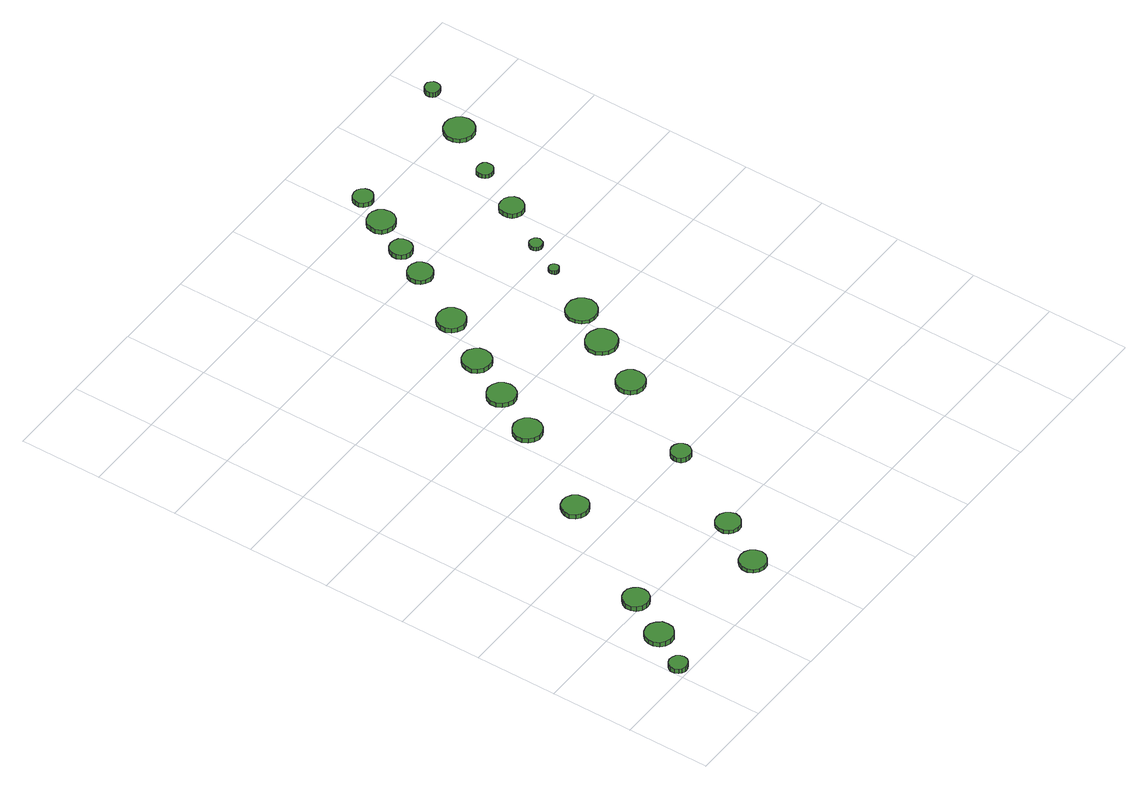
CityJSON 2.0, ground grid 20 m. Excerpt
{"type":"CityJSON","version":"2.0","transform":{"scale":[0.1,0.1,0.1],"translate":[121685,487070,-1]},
"CityObjects":{
"tree1":{"type":"SolitaryVegetationObject","attributes":{"function":"something"},"geometry":[{"type":"MultiSurface","lod":"1","boundaries":[[[0,1,2,3,4,5,6,7,8,9,10,11,12,13,14]],[[15,16,17,18,19,20,21,22,23,24,25,26,27,28,29]],[[0,29,28,1]],[[1,28,27,2]],[[2,27,26,3]],[[3,26,25,4]],[[4,25,24,5]],[[5,24,23,6]],[[6,23,22,7]],[[7,22,21,8]],[[8,21,20,9]],[[9,20,19,10]],[[10,19,18,11]],[[11,18,17,12]],[[12,17,16,13]],[[13,16,15,14]],[[14,15,29,0]]]}]},
"tree2":{"type":"SolitaryVegetationObject","attributes":{"function":"something"},"geometry":[{"type":"MultiSurface","lod":"1","boundaries":[[[30,31,32,33,34,35,36,37,38,39,40,41,42,43,44]],[[45,46,47,48,49,50,51,52,53,54,55,56,57,58,59]],[[30,59,58,31]],[[31,58,57,32]],[[32,57,56,33]],[[33,56,55,34]],[[34,55,54,35]],[[35,54,53,36]],[[36,53,52,37]],[[37,52,51,38]],[[38,51,50,39]],[[39,50,49,40]],[[40,49,48,41]],[[41,48,47,42]],[[42,47,46,43]],[[43,46,45,44]],[[44,45,59,30]]]}]},
"tree3":{"type":"SolitaryVegetationObject","attributes":{"function":"something"},"geometry":[{"type":"MultiSurface","lod":"1","boundaries":[[[60,61,62,63,64,65,66,67,68,69,70,71,72,73,74]],[[75,76,77,78,79,80,81,82,83,84,85,86,87,88,89]],[[60,89,88,61]],[[61,88,87,62]],[[62,87,86,63]],[[63,86,85,64]],[[64,85,84,65]],[[65,84,83,66]],[[66,83,82,67]],[[67,82,81,68]],[[68,81,80,69]],[[69,80,79,70]],[[70,79,78,71]],[[71,78,77,72]],[[72,77,76,73]],[[73,76,75,74]],[[74,75,89,60]]]}]},
"tree4":{"type":"SolitaryVegetationObject","attributes":{"function":"something"},"geometry":[{"type":"MultiSurface","lod":"1","boundaries":[[[90,91,92,93,94,95,96,97,98,99,100,101,102,103,104]],[[105,106,107,108,109,110,111,112,113,114,115,116,117,118,119]],[[90,119,118,91]],[[91,118,117,92]],[[92,117,116,93]],[[93,116,115,94]],[[94,115,114,95]],[[95,114,113,96]],[[96,113,112,97]],[[97,112,111,98]],[[98,111,110,99]],[[99,110,109,100]],[[100,109,108,101]],[[101,108,107,102]],[[102,107,106,103]],[[103,106,105,104]],[[104,105,119,90]]]}]},
"tree5":{"type":"SolitaryVegetationObject","attributes":{"function":"something"},"geometry":[{"type":"MultiSurface","lod":"1","boundaries":[[[120,121,122,123,124,125,126,127,128,129,130,131,132,133,134]],[[135,136,137,138,139,140,141,142,143,144,145,146,147,148,149]],[[120,149,148,121]],[[121,148,147,122]],[[122,147,146,123]],[[123,146,145,124]],[[124,145,144,125]],[[125,144,143,126]],[[126,143,142,127]],[[127,142,141,128]],[[128,141,140,129]],[[129,140,139,130]],[[130,139,138,131]],[[131,138,137,132]],[[132,137,136,133]],[[133,136,135,134]],[[134,135,149,120]]]}]},
"tree6":{"type":"SolitaryVegetationObject","attributes":{"function":"something"},"geometry":[{"type":"MultiSurface","lod":"1","boundaries":[[[150,151,152,153,154,155,156,157,158,159,160,161,162,163,164]],[[165,166,167,168,169,170,171,172,173,174,175,176,177,178,179]],[[150,179,178,151]],[[151,178,177,152]],[[152,177,176,153]],[[153,176,175,154]],[[154,175,174,155]],[[155,174,173,156]],[[156,173,172,157]],[[157,172,171,158]],[[158,171,170,159]],[[159,170,169,160]],[[160,169,168,161]],[[161,168,167,162]],[[162,167,166,163]],[[163,166,165,164]],[[164,165,179,150]]]}]},
"tree7":{"type":"SolitaryVegetationObject","attributes":{"function":"something"},"geometry":[{"type":"MultiSurface","lod":"1","boundaries":[[[180,181,182,183,184,185,186,187,188,189,190,191,192,193,194]],[[195,196,197,198,199,200,201,202,203,204,205,206,207,208,209]],[[180,209,208,181]],[[181,208,207,182]],[[182,207,206,183]],[[183,206,205,184]],[[184,205,204,185]],[[185,204,203,186]],[[186,203,202,187]],[[187,202,201,188]],[[188,201,200,189]],[[189,200,199,190]],[[190,199,198,191]],[[191,198,197,192]],[[192,197,196,193]],[[193,196,195,194]],[[194,195,209,180]]]}]},
"tree8":{"type":"SolitaryVegetationObject","attributes":{"function":"something"},"geometry":[{"type":"MultiSurface","lod":"1","boundaries":[[[210,211,212,213,214,215,216,217,218,219,220,221,222,223,224]],[[225,226,227,228,229,230,231,232,233,234,235,236,237,238,239]],[[210,239,238,211]],[[211,238,237,212]],[[212,237,236,213]],[[213,236,235,214]],[[214,235,234,215]],[[215,234,233,216]],[[216,233,232,217]],[[217,232,231,218]],[[218,231,230,219]],[[219,230,229,220]],[[220,229,228,221]],[[221,228,227,222]],[[222,227,226,223]],[[223,226,225,224]],[[224,225,239,210]]]}]},
"tree9":{"type":"SolitaryVegetationObject","attributes":{"function":"something"},"geometry":[{"type":"MultiSurface","lod":"1","boundaries":[[[240,241,242,243,244,245,246,247,248,249,250,251,252,253,254]],[[255,256,257,258,259,260,261,262,263,264,265,266,267,268,269]],[[240,269,268,241]],[[241,268,267,242]],[[242,267,266,243]],[[243,266,265,244]],[[244,265,264,245]],[[245,264,263,246]],[[246,263,262,247]],[[247,262,261,248]],[[248,261,260,249]],[[249,260,259,250]],[[250,259,258,251]],[[251,258,257,252]],[[252,257,256,253]],[[253,256,255,254]],[[254,255,269,240]]]}]},
"tree10":{"type":"SolitaryVegetationObject","attributes":{"function":"something"},"geometry":[{"type":"MultiSurface","lod":"1","boundaries":[[[270,271,272,273,274,275,276,277,278,279,280,281,282,283,284]],[[285,286,287,288,289,290,291,292,293,294,295,296,297,298,299]],[[270,299,298,271]],[[271,298,297,272]],[[272,297,296,273]],[[273,296,295,274]],[[274,295,294,275]],[[275,294,293,276]],[[276,293,292,277]],[[277,292,291,278]],[[278,291,290,279]],[[279,290,289,280]],[[280,289,288,281]],[[281,288,287,282]],[[282,287,286,283]],[[283,286,285,284]],[[284,285,299,270]]]}]},
"tree11":{"type":"SolitaryVegetationObject","attributes":{"function":"something"},"geometry":[{"type":"MultiSurface","lod":"1","boundaries":[[[300,301,302,303,304,305,306,307,308,309,310,311,312,313,314]],[[315,316,317,318,319,320,321,322,323,324,325,326,327,328,329]],[[300,329,328,301]],[[301,328,327,302]],[[302,327,326,303]],[[303,326,325,304]],[[304,325,324,305]],[[305,324,323,306]],[[306,323,322,307]],[[307,322,321,308]],[[308,321,320,309]],[[309,320,319,310]],[[310,319,318,311]],[[311,318,317,312]],[[312,317,316,313]],[[313,316,315,314]],[[314,315,329,300]]]}]},
"tree12":{"type":"SolitaryVegetationObject","attributes":{"function":"something"},"geometry":[{"type":"MultiSurface","lod":"1","boundaries":[[[330,331,332,333,334,335,336,337,338,339,340,341,342,343,344]],[[345,346,347,348,349,350,351,352,353,354,355,356,357,358,359]],[[330,359,358,331]],[[331,358,357,332]],[[332,357,356,333]],[[333,356,355,334]],[[334,355,354,335]],[[335,354,353,336]],[[336,353,352,337]],[[337,352,351,338]],[[338,351,350,339]],[[339,350,349,340]],[[340,349,348,341]],[[341,348,347,342]],[[342,347,346,343]],[[343,346,345,344]],[[344,345,359,330]]]}]},
"tree13":{"type":"SolitaryVegetationObject","attributes":{"function":"something"},"geometry":[{"type":"MultiSurface","lod":"1","boundaries":[[[360,361,362,363,364,365,366,367,368,369,370,371,372,373,374]],[[375,376,377,378,379,380,381,382,383,384,385,386,387,388,389]],[[360,389,388,361]],[[361,388,387,362]],[[362,387,386,363]],[[363,386,385,364]],[[364,385,384,365]],[[365,384,383,366]],[[366,383,382,367]],[[367,382,381,368]],[[368,381,380,369]],[[369,380,379,370]],[[370,379,378,371]],[[371,378,377,372]],[[372,377,376,373]],[[373,376,375,374]],[[374,375,389,360]]]}]},
"tree14":{"type":"SolitaryVegetationObject","attributes":{"function":"something"},"geometry":[{"type":"MultiSurface","lod":"1","boundaries":[[[390,391,392,393,394,395,396,397,398,399,400,401,402,403,404]],[[405,406,407,408,409,410,411,412,413,414,415,416,417,418,419]],[[390,419,418,391]],[[391,418,417,392]],[[392,417,416,393]],[[393,416,415,394]],[[394,415,414,395]],[[395,414,413,396]],[[396,413,412,397]],[[397,412,411,398]],[[398,411,410,399]],[[399,410,409,400]],[[400,409,408,401]],[[401,408,407,402]],[[402,407,406,403]],[[403,406,405,404]],[[404,405,419,390]]]}]},
"tree15":{"type":"SolitaryVegetationObject","attributes":{"function":"something"},"geometry":[{"type":"MultiSurface","lod":"1","boundaries":[[[420,421,422,423,424,425,426,427,428,429,430,431,432,433,434]],[[435,436,437,438,439,440,441,442,443,444,445,446,447,448,449]],[[420,449,448,421]],[[421,448,447,422]],[[422,447,446,423]],[[423,446,445,424]],[[424,445,444,425]],[[425,444,443,426]],[[426,443,442,427]],[[427,442,441,428]],[[428,441,440,429]],[[429,440,439,430]],[[430,439,438,431]],[[431,438,437,432]],[[432,437,436,433]],[[433,436,435,434]],[[434,435,449,420]]]}]},
"tree16":{"type":"SolitaryVegetationObject","attributes":{"function":"something"},"geometry":[{"type":"MultiSurface","lod":"1","boundaries":[[[450,451,452,453,454,455,456,457,458,459,460,461,462,463,464]],[[465,466,467,468,469,470,471,472,473,474,475,476,477,478,479]],[[450,479,478,451]],[[451,478,477,452]],[[452,477,476,453]],[[453,476,475,454]],[[454,475,474,455]],[[455,474,473,456]],[[456,473,472,457]],[[457,472,471,458]],[[458,471,470,459]],[[459,470,469,460]],[[460,469,468,461]],[[461,468,467,462]],[[462,467,466,463]],[[463,466,465,464]],[[464,465,479,450]]]}]},
"tree17":{"type":"SolitaryVegetationObject","attributes":{"function":"something"},"geometry":[{"type":"MultiSurface","lod":"1","boundaries":[[[480,481,482,483,484,485,486,487,488,489,490,491,492,493,494]],[[495,496,497,498,499,500,501,502,503,504,505,506,507,508,509]],[[480,509,508,481]],[[481,508,507,482]],[[482,507,506,483]],[[483,506,505,484]],[[484,505,504,485]],[[485,504,503,486]],[[486,503,502,487]],[[487,502,501,488]],[[488,501,500,489]],[[489,500,499,490]],[[490,499,498,491]],[[491,498,497,492]],[[492,497,496,493]],[[493,496,495,494]],[[494,495,509,480]]]}]},
"tree18":{"type":"SolitaryVegetationObject","attributes":{"function":"something"},"geometry":[{"type":"MultiSurface","lod":"1","boundaries":[[[510,511,512,513,514,515,516,517,518,519,520,521,522,523,524]],[[525,526,527,528,529,530,531,532,533,534,535,536,537,538,539]],[[510,539,538,511]],[[511,538,537,512]],[[512,537,536,513]],[[513,536,535,514]],[[514,535,534,515]],[[515,534,533,516]],[[516,533,532,517]],[[517,532,531,518]],[[518,531,530,519]],[[519,530,529,520]],[[520,529,528,521]],[[521,528,527,522]],[[522,527,526,523]],[[523,526,525,524]],[[524,525,539,510]]]}]},
"tree19":{"type":"SolitaryVegetationObject","attributes":{"function":"something"},"geometry":[{"type":"MultiSurface","lod":"1","boundaries":[[[540,541,542,543,544,545,546,547,548,549,550,551,552,553,554]],[[555,556,557,558,559,560,561,562,563,564,565,566,567,568,569]],[[540,569,568,541]],[[541,568,567,542]],[[542,567,566,543]],[[543,566,565,544]],[[544,565,564,545]],[[545,564,563,546]],[[546,563,562,547]],[[547,562,561,548]],[[548,561,560,549]],[[549,560,559,550]],[[550,559,558,551]],[[551,558,557,552]],[[552,557,556,553]],[[553,556,555,554]],[[554,555,569,540]]]}]},
"tree20":{"type":"SolitaryVegetationObject","attributes":{"function":"something"},"geometry":[{"type":"MultiSurface","lod":"1","boundaries":[[[570,571,572,573,574,575,576,577,578,579,580,581,582,583,584]],[[585,586,587,588,589,590,591,592,593,594,595,596,597,598,599]],[[570,599,598,571]],[[571,598,597,572]],[[572,597,596,573]],[[573,596,595,574]],[[574,595,594,575]],[[575,594,593,576]],[[576,593,592,577]],[[577,592,591,578]],[[578,591,590,579]],[[579,590,589,580]],[[580,589,588,581]],[[581,588,587,582]],[[582,587,586,583]],[[583,586,585,584]],[[584,585,599,570]]]}]},
"tree21":{"type":"SolitaryVegetationObject","attributes":{"function":"something"},"geometry":[{"type":"MultiSurface","lod":"1","boundaries":[[[600,601,602,603,604,605,606,607,608,609,610,611,612,613,614]],[[615,616,617,618,619,620,621,622,623,624,625,626,627,628,629]],[[600,629,628,601]],[[601,628,627,602]],[[602,627,626,603]],[[603,626,625,604]],[[604,625,624,605]],[[605,624,623,606]],[[606,623,622,607]],[[607,622,621,608]],[[608,621,620,609]],[[609,620,619,610]],[[610,619,618,611]],[[611,618,617,612]],[[612,617,616,613]],[[613,616,615,614]],[[614,615,629,600]]]}]},
"tree22":{"type":"SolitaryVegetationObject","attributes":{"function":"something"},"geometry":[{"type":"MultiSurface","lod":"1","boundaries":[[[630,631,632,633,634,635,636,637,638,639,640,641,642,643,644]],[[645,646,647,648,649,650,651,652,653,654,655,656,657,658,659]],[[630,659,658,631]],[[631,658,657,632]],[[632,657,656,633]],[[633,656,655,634]],[[634,655,654,635]],[[635,654,653,636]],[[636,653,652,637]],[[637,652,651,638]],[[638,651,650,639]],[[639,650,649,640]],[[640,649,648,641]],[[641,648,647,642]],[[642,647,646,643]],[[643,646,645,644]],[[644,645,659,630]]]}]},
"tree23":{"type":"SolitaryVegetationObject","attributes":{"function":"something"},"geometry":[{"type":"MultiSurface","lod":"1","boundaries":[[[660,661,662,663,664,665,666,667,668,669,670,671,672,673,674]],[[675,676,677,678,679,680,681,682,683,684,685,686,687,688,689]],[[660,689,688,661]],[[661,688,687,662]],[[662,687,686,663]],[[663,686,685,664]],[[664,685,684,665]],[[665,684,683,666]],[[666,683,682,667]],[[667,682,681,668]],[[668,681,680,669]],[[669,680,679,670]],[[670,679,678,671]],[[671,678,677,672]],[[672,677,676,673]],[[673,676,675,674]],[[674,675,689,660]]]}]},
"tree24":{"type":"SolitaryVegetationObject","attributes":{"function":"something"},"geometry":[{"type":"MultiSurface","lod":"1","boundaries":[[[690,691,692,693,694,695,696,697,698,699,700,701,702,703,704]],[[705,706,707,708,709,710,711,712,713,714,715,716,717,718,719]],[[690,719,718,691]],[[691,718,717,692]],[[692,717,716,693]],[[693,716,715,694]],[[694,715,714,695]],[[695,714,713,696]],[[696,713,712,697]],[[697,712,711,698]],[[698,711,710,699]],[[699,710,709,700]],[[700,709,708,701]],[[701,708,707,702]],[[702,707,706,703]],[[703,706,705,704]],[[704,705,719,690]]]}]}
},
"vertices":[
[45,26,20],[43,35,20],[37,43,20],[29,47,20],[20,48,20],[11,45,20],[5,39,20],[1,31,20],[1,22,20],[5,13,20],[11,7,20],[20,4,20],[29,5,20],[37,10,20],[43,17,20],[43,17,7],[37,10,7],[29,5,7],[20,4,7],[11,7,7],[5,13,7],[1,22,7],[1,31,7],[5,39,7],[11,45,7],[20,48,7],[29,47,7],[37,43,7],[43,35,7],[45,26,7],
[111,115,19],[109,128,19],[100,139,19],[89,146,19],[75,148,19],[62,144,19],[51,134,19],[46,122,19],[46,108,19],[51,95,19],[62,86,19],[75,82,19],[89,83,19],[100,90,19],[109,101,19],[109,101,6],[100,90,6],[89,83,6],[75,82,6],[62,86,6],[51,95,6],[46,108,6],[46,122,6],[51,134,6],[62,144,6],[75,148,6],[89,146,6],[100,139,6],[109,128,6],[111,115,6],
[171,219,19],[169,232,19],[161,242,19],[150,249,19],[137,250,19],[125,246,19],[115,237,19],[110,225,19],[110,212,19],[115,201,19],[125,192,19],[137,188,19],[150,189,19],[161,196,19],[169,206,19],[169,206,6],[161,196,6],[150,189,6],[137,188,6],[125,192,6],[115,201,6],[110,212,6],[110,225,6],[115,237,6],[125,246,6],[137,250,6],[150,249,6],[161,242,6],[169,232,6],[171,219,6],
[417,79,15],[414,92,15],[406,103,15],[395,109,15],[382,111,15],[369,107,15],[359,98,15],[354,86,15],[354,73,15],[359,61,15],[369,52,15],[382,48,15],[395,49,15],[406,56,15],[414,66,15],[414,66,5],[406,56,5],[395,49,5],[382,48,5],[369,52,5],[359,61,5],[354,73,5],[354,86,5],[359,98,5],[369,107,5],[382,111,5],[395,109,5],[406,103,5],[414,92,5],[417,79,5],
[333,490,22],[331,503,22],[323,514,22],[311,521,22],[298,522,22],[285,518,22],[276,509,22],[270,497,22],[270,484,22],[276,472,22],[285,463,22],[298,459,22],[311,460,22],[323,467,22],[331,477,22],[331,477,10],[323,467,10],[311,460,10],[298,459,10],[285,463,10],[276,472,10],[270,484,10],[270,497,10],[276,509,10],[285,518,10],[298,522,10],[311,521,10],[323,514,10],[331,503,10],[333,490,10],
[483,192,15],[480,204,15],[473,214,15],[462,220,15],[450,221,15],[439,218,15],[430,210,15],[425,198,15],[425,186,15],[430,175,15],[439,167,15],[450,163,15],[462,164,15],[473,171,15],[480,180,15],[480,180,5],[473,171,5],[462,164,5],[450,163,5],[439,167,5],[430,175,5],[425,186,5],[425,198,5],[430,210,5],[439,218,5],[450,221,5],[462,220,5],[473,214,5],[480,204,5],[483,192,5],
[473,711,24],[470,725,24],[462,736,24],[450,743,24],[436,745,24],[422,740,24],[412,731,24],[406,718,24],[406,704,24],[412,691,24],[422,682,24],[436,677,24],[450,679,24],[462,686,24],[470,697,24],[470,697,12],[462,686,12],[450,679,12],[436,677,12],[422,682,12],[412,691,12],[406,704,12],[406,718,12],[412,731,12],[422,740,12],[436,745,12],[450,743,12],[462,736,12],[470,725,12],[473,711,12],
[594,397,24],[592,407,24],[586,415,24],[578,420,24],[568,421,24],[559,418,24],[551,411,24],[547,402,24],[547,392,24],[551,383,24],[559,377,24],[568,374,24],[578,375,24],[586,380,24],[592,388,24],[592,388,11],[586,380,11],[578,375,11],[568,374,11],[559,377,11],[551,383,11],[547,392,11],[547,402,11],[551,411,11],[559,418,11],[568,421,11],[578,420,11],[586,415,11],[592,407,11],[594,397,11],
[537,824,19],[534,838,19],[526,849,19],[514,856,19],[500,858,19],[486,853,19],[476,844,19],[470,831,19],[470,817,19],[476,804,19],[486,795,19],[500,790,19],[514,792,19],[526,799,19],[534,810,19],[534,810,7],[526,799,7],[514,792,7],[500,790,7],[486,795,7],[476,804,7],[470,817,7],[470,831,7],[476,844,7],[486,853,7],[500,858,7],[514,856,7],[526,849,7],[534,838,7],[537,824,7],
[597,930,17],[594,944,17],[586,955,17],[574,963,17],[560,964,17],[546,960,17],[536,950,17],[530,937,17],[530,923,17],[536,911,17],[546,901,17],[560,897,17],[574,898,17],[586,905,17],[594,917,17],[594,917,5],[586,905,5],[574,898,5],[560,897,5],[546,901,5],[536,911,5],[530,923,5],[530,937,5],[536,950,5],[546,960,5],[560,964,5],[574,963,5],[586,955,5],[594,944,5],[597,930,5],
[725,614,24],[722,627,24],[714,639,24],[702,646,24],[688,647,24],[674,643,24],[664,633,24],[658,621,24],[658,607,24],[664,594,24],[674,584,24],[688,580,24],[702,581,24],[714,588,24],[722,600,24],[722,600,12],[714,588,12],[702,581,12],[688,580,12],[674,584,12],[664,594,12],[658,607,12],[658,621,12],[664,633,12],[674,643,12],[688,647,12],[702,646,12],[714,639,12],[722,627,12],[725,614,12],
[670,1048,18],[667,1062,18],[659,1073,18],[647,1080,18],[633,1081,18],[619,1077,18],[609,1068,18],[603,1055,18],[603,1041,18],[609,1028,18],[619,1019,18],[633,1014,18],[647,1016,18],[659,1023,18],[667,1034,18],[667,1034,5],[659,1023,5],[647,1016,5],[633,1014,5],[619,1019,5],[609,1028,5],[603,1041,5],[603,1055,5],[609,1068,5],[619,1077,5],[633,1081,5],[647,1080,5],[659,1073,5],[667,1062,5],[670,1048,5],
[802,741,17],[799,756,17],[790,769,17],[776,776,17],[761,778,17],[746,773,17],[735,763,17],[728,749,17],[728,733,17],[735,719,17],[746,709,17],[761,704,17],[776,706,17],[790,713,17],[799,726,17],[799,726,6],[790,713,6],[776,706,6],[761,704,6],[746,709,6],[735,719,6],[728,733,6],[728,749,6],[735,763,6],[746,773,6],[761,778,6],[776,776,6],[790,769,6],[799,756,6],[802,741,6],
[859,833,15],[855,848,15],[846,860,15],[833,868,15],[818,869,15],[804,865,15],[792,854,15],[786,841,15],[786,825,15],[792,812,15],[804,801,15],[818,797,15],[833,798,15],[846,806,15],[855,818,15],[855,818,6],[846,806,6],[833,798,6],[818,797,6],[804,801,6],[792,812,6],[786,825,6],[786,841,6],[792,854,6],[804,865,6],[818,869,6],[833,868,6],[846,860,6],[855,848,6],[859,833,6],
[750,1189,16],[747,1201,16],[740,1211,16],[729,1217,16],[717,1218,16],[705,1214,16],[696,1206,16],[691,1195,16],[691,1182,16],[696,1171,16],[705,1163,16],[717,1159,16],[729,1160,16],[740,1167,16],[747,1177,16],[747,1177,5],[740,1167,5],[729,1160,5],[717,1159,5],[705,1163,5],[696,1171,5],[691,1182,5],[691,1195,5],[696,1206,5],[705,1214,5],[717,1218,5],[729,1217,5],[740,1211,5],[747,1201,5],[750,1189,5],
[784,1265,18],[782,1276,18],[776,1285,18],[766,1290,18],[755,1291,18],[745,1288,18],[737,1280,18],[733,1271,18],[733,1260,18],[737,1250,18],[745,1243,18],[755,1239,18],[766,1240,18],[776,1246,18],[782,1255,18],[782,1255,5],[776,1246,5],[766,1240,5],[755,1239,5],[745,1243,5],[737,1250,5],[733,1260,5],[733,1271,5],[737,1280,5],[745,1288,5],[755,1291,5],[766,1290,5],[776,1285,5],[782,1276,5],[784,1265,5],
[907,957,16],[906,962,16],[903,966,16],[899,968,16],[894,969,16],[889,967,16],[886,964,16],[884,960,16],[884,955,16],[886,950,16],[889,947,16],[894,945,16],[899,946,16],[903,948,16],[906,952,16],[906,952,6],[903,948,6],[899,946,6],[894,945,6],[889,947,6],[886,950,6],[884,955,6],[884,960,6],[886,964,6],[889,967,6],[894,969,6],[899,968,6],[903,966,6],[906,962,6],[907,957,6],
[838,1349,17],[835,1363,17],[827,1374,17],[815,1381,17],[802,1382,17],[789,1378,17],[778,1369,17],[773,1356,17],[773,1343,17],[778,1330,17],[789,1321,17],[802,1317,17],[815,1318,17],[827,1325,17],[835,1336,17],[835,1336,5],[827,1325,5],[815,1318,5],[802,1317,5],[789,1321,5],[778,1330,5],[773,1343,5],[773,1356,5],[778,1369,5],[789,1378,5],[802,1382,5],[815,1381,5],[827,1374,5],[835,1363,5],[838,1349,5],
[953,1034,16],[951,1040,16],[948,1045,16],[942,1048,16],[935,1049,16],[929,1047,16],[925,1043,16],[922,1037,16],[922,1030,16],[925,1024,16],[929,1020,16],[935,1018,16],[942,1019,16],[948,1022,16],[951,1027,16],[951,1027,6],[948,1022,6],[942,1019,6],[935,1018,6],[929,1020,6],[925,1024,6],[922,1030,6],[922,1037,6],[925,1043,6],[929,1047,6],[935,1049,6],[942,1048,6],[948,1045,6],[951,1040,6],[953,1034,6],
[868,1425,17],[866,1434,17],[860,1442,17],[852,1447,17],[842,1448,17],[833,1445,17],[825,1439,17],[821,1430,17],[821,1420,17],[825,1411,17],[833,1404,17],[842,1401,17],[852,1402,17],[860,1407,17],[866,1415,17],[866,1415,5],[860,1407,5],[852,1402,5],[842,1401,5],[833,1404,5],[825,1411,5],[821,1420,5],[821,1430,5],[825,1439,5],[833,1445,5],[842,1448,5],[852,1447,5],[860,1442,5],[866,1434,5],[868,1425,5],
[1031,1142,17],[1029,1154,17],[1022,1163,17],[1012,1169,17],[1000,1170,17],[989,1167,17],[980,1159,17],[976,1148,17],[976,1136,17],[980,1126,17],[989,1118,17],[1000,1114,17],[1012,1115,17],[1022,1121,17],[1029,1131,17],[1029,1131,5],[1022,1121,5],[1012,1115,5],[1000,1114,5],[989,1118,5],[980,1126,5],[976,1136,5],[976,1148,5],[980,1159,5],[989,1167,5],[1000,1170,5],[1012,1169,5],[1022,1163,5],[1029,1154,5],[1031,1142,5],
[1085,1256,16],[1084,1264,16],[1079,1271,16],[1072,1275,16],[1064,1275,16],[1056,1273,16],[1050,1268,16],[1047,1260,16],[1047,1252,16],[1050,1245,16],[1056,1240,16],[1064,1237,16],[1072,1238,16],[1079,1242,16],[1084,1249,16],[1084,1249,5],[1079,1242,5],[1072,1238,5],[1064,1237,5],[1056,1240,5],[1050,1245,5],[1047,1252,5],[1047,1260,5],[1050,1268,5],[1056,1273,5],[1064,1275,5],[1072,1275,5],[1079,1271,5],[1084,1264,5],[1085,1256,5],
[1175,1375,17],[1172,1389,17],[1163,1401,17],[1150,1409,17],[1135,1410,17],[1121,1406,17],[1110,1396,17],[1104,1382,17],[1104,1368,17],[1110,1354,17],[1121,1344,17],[1135,1339,17],[1150,1341,17],[1163,1348,17],[1172,1360,17],[1172,1360,6],[1163,1348,6],[1150,1341,6],[1135,1339,6],[1121,1344,6],[1110,1354,6],[1104,1368,6],[1104,1382,6],[1110,1396,6],[1121,1406,6],[1135,1410,6],[1150,1409,6],[1163,1401,6],[1172,1389,6],[1175,1375,6],
[1227,1495,19],[1226,1502,19],[1221,1508,19],[1215,1512,19],[1207,1512,19],[1200,1510,19],[1195,1505,19],[1192,1498,19],[1192,1491,19],[1195,1484,19],[1200,1479,19],[1207,1477,19],[1215,1478,19],[1221,1481,19],[1226,1487,19],[1226,1487,6],[1221,1481,6],[1215,1478,6],[1207,1477,6],[1200,1479,6],[1195,1484,6],[1192,1491,6],[1192,1498,6],[1195,1505,6],[1200,1510,6],[1207,1512,6],[1215,1512,6],[1221,1508,6],[1226,1502,6],[1227,1495,6]
]}
